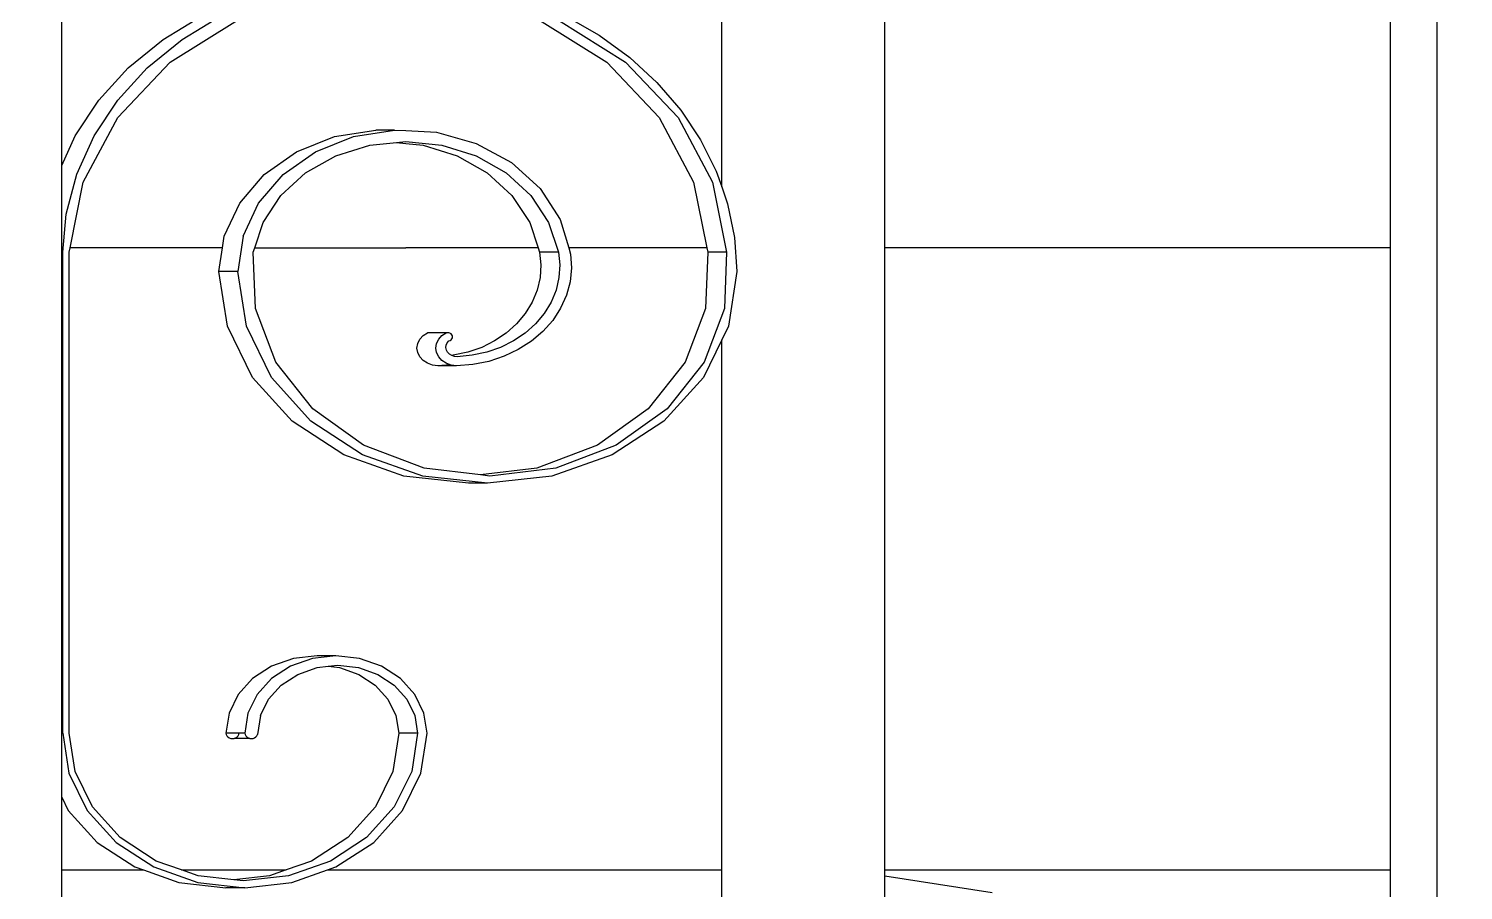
# Model space of a CAD drawing. Header units: millimetres. Extents: x 173236 to 801264, y -94969 to 615039.
# Drawn here: x 550487.4 to 550756.3, y -2061.1 to -1899.7 of the extents above; entities that cross this region are included whole.
import ezdxf

# ---------------------------------------------------------------- set-up
doc = ezdxf.new("R2010")
doc.units = ezdxf.units.MM
doc.header["$MEASUREMENT"] = 0
doc.header["$PDMODE"] = 2
for name, color, linetype in [('VOX-A-ANNO-DIMS', 160, 'Continuous'), ('VOX-A-STAIRS-STEPS', 140, 'Continuous'), ('VOX-A-WALL-PATT', 233, 'Continuous')]:
    doc.layers.add(name, color=color, linetype=linetype)
doc.styles.add('1.5 mm Rotis Annotative', font='', dxfattribs={"height": 1.5})
doc.styles.get('1.5 mm Rotis Annotative').set_extended_font_data('Rotis Sans Serif')
doc.dimstyles.new('1.5 mm Rotis Annotative', dxfattribs={"dimtxt": 1.5, "dimasz": 1, "dimexe": 1.5, "dimexo": 0, "dimgap": 1, "dimtad": 1, "dimdec": 0, "dimrnd": 5, "dimzin": 0, "dimdsep": 46, "dimtxsty": '1.5 mm Rotis Annotative', "dimblk": 'ARCHTICK', "dimcen": 0.09, "dimdle": 1, "dimadec": 0, "dimazin": 0, "dimtfac": 1, "dimtdec": 0, "dimtofl": 0, "dimtmove": 1, "dimatfit": 3, "dimfxl": 2, "dimfxlon": 1, "dimtolj": 1, "dimtzin": 0, "dimarcsym": 0})

# ---------------------------------------------------------------- blocks, each defined once
blk = doc.blocks.new('SS')
at = {"layer": 'VOX-A-WALL-PATT'}
for p, q in [((291751.09, -971.74), (291751.09, -664.57)), ((291759.62, -732.92), (291759.62, -688.4)), ((291852.14, -732.92), (291852.14, -688.4)), ((291881.99, -721.72), (291881.99, -688.4)), ((292002.75, -717.83), (292002.75, -688.4)), ((291911.87, -691.25), (291899.57, -698.97)), ((291915.33, -691.25), (291903.03, -698.97)), ((291910.49, -690.51), (291904.4, -694)), ((291982.92, -698.97), (291970.62, -691.25)), ((291980.74, -694.77), (291973.55, -690.42)), ((291984.2, -694.77), (291977.01, -690.42)), ((291904.4, -694), (291898.82, -698.07)), ((291987.11, -699.97), (291980.74, -694.77)), ((291990.57, -699.97), (291984.2, -694.77)), ((291898.82, -698.07), (291893.83, -702.65)), ((291899.57, -698.97), (291889.96, -709.07)), ((291903.03, -698.97), (291893.42, -709.07)), ((291992.52, -709.07), (291982.92, -698.97)), ((291992.52, -705.9), (291987.11, -699.97)), ((291995.98, -705.9), (291990.57, -699.97)), ((291893.83, -702.65), (291889.49, -707.69)), ((291996.85, -712.43), (291992.52, -705.9)), ((292000.31, -712.43), (291995.98, -705.9)), ((291889.49, -707.69), (291885.86, -713.12)), ((291889.96, -709.07), (291883.67, -720.91)), ((291893.42, -709.07), (291887.13, -720.91)), ((291941.84, -711.35), (291939.82, -711.46)), ((291949.37, -712.56), (291941.84, -711.35)), ((291941.84, -711.35), (291945.3, -711.35)), ((291952.84, -712.56), (291945.3, -711.35)), ((291998.82, -720.91), (291992.52, -709.07)), ((291885.86, -713.12), (291882.98, -718.86)), ((291926.91, -713.79), (291920.44, -717.28)), ((291934.19, -711.77), (291926.91, -713.79)), ((291939.78, -713.46), (291933.18, -714.12)), ((291939.82, -711.46), (291934.19, -711.77)), ((291939.82, -713.8), (291936.64, -714.12)), ((291941.51, -713.63), (291939.78, -713.46)), ((291941.51, -713.63), (291939.82, -713.8)), ((291946.39, -714.12), (291941.51, -713.63)), ((291956.31, -715.33), (291949.37, -712.56)), ((291959.78, -715.33), (291952.84, -712.56)), ((292000.01, -719.43), (291996.85, -712.43)), ((292002.75, -717.83), (292000.31, -712.43)), ((291926.95, -716.08), (291921.42, -719.21)), ((291930.41, -716.08), (291924.88, -719.21)), ((291933.18, -714.12), (291926.95, -716.08)), ((291936.64, -714.12), (291930.41, -716.08)), ((291952.62, -716.08), (291946.39, -714.12)), ((291958.15, -719.21), (291952.62, -716.08)), ((291962.22, -719.47), (291956.31, -715.33)), ((291965.69, -719.47), (291959.78, -715.33)), ((291882.98, -718.86), (291881.99, -721.72)), ((291920.44, -717.28), (291915.21, -722.03)), ((291921.42, -719.21), (291916.91, -723.35)), ((291924.88, -719.21), (291920.37, -723.35)), ((291962.66, -723.35), (291958.15, -719.21)), ((292002.75, -733.71), (292002.75, -717.83)), ((291881.99, -721.72), (291880.9, -724.85)), ((291883.67, -720.91), (291881.09, -733.71)), ((291887.13, -720.91), (291884.71, -732.92)), ((291966.73, -724.73), (291962.22, -719.47)), ((291970.19, -724.73), (291965.69, -719.47)), ((292001.23, -732.92), (291998.82, -720.91)), ((292001.94, -726.75), (292000.01, -719.43)), ((291915.21, -722.03), (291911.53, -727.74)), ((291916.91, -723.35), (291913.66, -728.28)), ((291920.37, -723.35), (291917.12, -728.28)), ((291965.91, -728.28), (291962.66, -723.35)), ((291880.9, -724.85), (291879.64, -731)), ((291969.56, -730.77), (291966.73, -724.73)), ((291973.02, -730.77), (291970.19, -724.73)), ((292002.54, -733.71), (292001.94, -726.75)), ((291911.53, -727.74), (291909.98, -732.92)), ((291913.66, -728.28), (291911.86, -733.71)), ((291917.12, -728.28), (291915.58, -732.92)), ((291967.45, -732.92), (291965.91, -728.28)), ((291879.64, -731), (291879.22, -737.23)), ((291969.56, -730.77), (291970.52, -737.23)), ((291973.34, -732.92), (291973.02, -730.77)), ((291759.62, -732.92), (291852.14, -732.92)), ((291759.62, -846.69), (291759.62, -732.92)), ((291852.14, -846.69), (291852.14, -732.92)), ((291881.09, -733.71), (291881.48, -744.01)), ((291881.09, -733.71), (291884.55, -733.71)), ((291884.71, -732.92), (291884.55, -733.71)), ((291884.55, -733.71), (291884.94, -744.01)), ((291884.71, -732.92), (291909.98, -732.92)), ((291909.64, -734.04), (291909.48, -736.58)), ((291909.98, -732.92), (291909.64, -734.04)), ((291911.86, -733.71), (291911.62, -736.02)), ((291911.86, -733.71), (291915.32, -733.71)), ((291915.32, -733.71), (291915.08, -736.02)), ((291915.58, -732.92), (291915.32, -733.71)), ((291915.58, -732.92), (291939.82, -732.92)), ((291967.45, -732.92), (291939.82, -732.92)), ((291967.32, -744.01), (291967.71, -733.71)), ((291967.71, -733.71), (291967.45, -732.92)), ((291973.34, -732.92), (292001.23, -732.92)), ((291973.98, -737.23), (291973.34, -732.92)), ((292001.39, -733.71), (292001.23, -732.92)), ((292001.39, -821.65), (292001.39, -733.71)), ((292002.58, -734.23), (292002.54, -733.71)), ((292002.54, -733.71), (292002.75, -733.71)), ((292002.58, -734.23), (292002.75, -734.23)), ((292002.58, -821.65), (292002.58, -734.23)), ((292002.75, -734.23), (292002.75, -733.71)), ((292002.75, -821.65), (292002.75, -734.23)), ((291879.22, -737.23), (291880.77, -747.25)), ((291909.48, -736.58), (291909.74, -739.1)), ((291911.62, -736.02), (291911.77, -738.35)), ((291915.08, -736.02), (291915.23, -738.35)), ((291968.96, -747.25), (291970.52, -737.23)), ((291970.52, -737.23), (291973.98, -737.23)), ((291972.42, -747.25), (291973.98, -737.23)), ((291909.74, -739.1), (291910.41, -741.57)), ((291911.77, -738.35), (291912.3, -740.63)), ((291915.23, -738.35), (291915.76, -740.63)), ((291910.41, -741.57), (291911.47, -743.94)), ((291912.3, -740.63), (291913.21, -742.83)), ((291913.21, -742.83), (291914.47, -744.89)), ((291915.76, -740.63), (291916.67, -742.83)), ((291916.67, -742.83), (291917.93, -744.89)), ((291881.48, -744.01), (291885.21, -753.81)), ((291884.94, -744.01), (291888.67, -753.81)), ((291911.47, -743.94), (291912.92, -746.16)), ((291914.47, -744.89), (291916.05, -746.79)), ((291917.93, -744.89), (291919.51, -746.79)), ((291963.59, -753.81), (291967.32, -744.01)), ((291880.77, -747.25), (291881.99, -749.74)), ((291912.92, -746.16), (291914.71, -748.19)), ((291916.05, -746.79), (291917.94, -748.48)), ((291919.51, -746.79), (291921.4, -748.48)), ((291964.4, -756.59), (291968.96, -747.25)), ((291967.86, -756.59), (291972.42, -747.25)), ((291881.99, -749.74), (291885.33, -756.59)), ((291881.99, -846.69), (291881.99, -749.74)), ((291914.71, -748.19), (291916.82, -749.98)), ((291916.82, -749.98), (291919.21, -751.51)), ((291917.94, -748.48), (291920.09, -749.93)), ((291920.09, -749.93), (291922.45, -751.1)), ((291921.4, -748.48), (291923.55, -749.93)), ((291923.55, -749.93), (291925.91, -751.1)), ((291931.25, -749.17), (291931.28, -748.98)), ((291931.28, -749.37), (291931.25, -749.17)), ((291931.28, -748.98), (291931.37, -748.79)), ((291931.36, -749.56), (291931.28, -749.37)), ((291931.5, -749.72), (291931.36, -749.56)), ((291931.37, -748.79), (291931.52, -748.63)), ((291931.69, -749.84), (291931.5, -749.72)), ((291931.52, -748.63), (291931.71, -748.51)), ((291931.91, -749.92), (291931.69, -749.84)), ((291931.71, -748.51), (291931.93, -748.44)), ((291932.22, -750.28), (291931.91, -749.92)), ((291931.93, -748.44), (291932.16, -748.42)), ((291932.16, -748.42), (291932.39, -748.44)), ((291932.4, -750.7), (291932.22, -750.28)), ((291933.18, -748.96), (291932.39, -748.44)), ((291932.39, -748.44), (291935.39, -748.44)), ((291932.46, -751.15), (291932.4, -750.7)), ((291933.78, -749.62), (291933.18, -748.96)), ((291934.16, -750.4), (291933.78, -749.62)), ((291934.29, -751.23), (291934.16, -750.4)), ((291935.39, -748.44), (291935.62, -748.42)), ((291935.62, -748.42), (291935.85, -748.44)), ((291936.64, -748.96), (291935.85, -748.44)), ((291937.24, -749.62), (291936.64, -748.96)), ((291937.62, -750.4), (291937.24, -749.62)), ((291937.75, -751.23), (291937.62, -750.4)), ((291919.21, -751.51), (291921.82, -752.74)), ((291921.82, -752.74), (291924.61, -753.66)), ((291922.45, -751.1), (291924.99, -751.99)), ((291924.99, -751.99), (291927.64, -752.56)), ((291925.91, -751.1), (291928.45, -751.99)), ((291927.64, -752.56), (291930.37, -752.81)), ((291928.45, -751.99), (291931.11, -752.56)), ((291930.37, -752.81), (291930.9, -752.77)), ((291930.9, -752.77), (291931.39, -752.61)), ((291931.11, -752.56), (291931.39, -752.61)), ((291931.39, -752.61), (291931.82, -752.35)), ((291931.82, -752.35), (291932.15, -752)), ((291932.15, -752), (291932.37, -751.59)), ((291932.37, -751.59), (291932.46, -751.15)), ((291933.18, -753.51), (291933.78, -752.85)), ((291933.78, -752.85), (291934.16, -752.07)), ((291934.16, -752.07), (291934.29, -751.23)), ((291936.64, -753.51), (291937.24, -752.85)), ((291937.24, -752.85), (291937.62, -752.07)), ((291937.62, -752.07), (291937.75, -751.23)), ((291885.21, -753.81), (291891.98, -762.37)), ((291888.67, -753.81), (291895.45, -762.37)), ((291924.61, -753.66), (291927.52, -754.23)), ((291927.52, -754.23), (291930.49, -754.46)), ((291930.49, -754.46), (291931.48, -754.35)), ((291930.49, -754.46), (291933.96, -754.46)), ((291931.48, -754.35), (291931.66, -754.28)), ((291931.66, -754.28), (291932.39, -754.02)), ((291931.66, -754.28), (291933.96, -754.46)), ((291932.39, -754.02), (291933.18, -753.51)), ((291933.96, -754.46), (291934.94, -754.35)), ((291934.94, -754.35), (291935.85, -754.02)), ((291935.85, -754.02), (291936.64, -753.51)), ((291956.82, -762.37), (291963.59, -753.81)), ((291885.33, -756.59), (291892.59, -764.61)), ((291957.15, -764.61), (291964.4, -756.59)), ((291960.61, -764.61), (291967.86, -756.59)), ((291891.98, -762.37), (291901.28, -769)), ((291895.45, -762.37), (291904.74, -769)), ((291947.52, -769), (291956.82, -762.37)), ((291892.59, -764.61), (291902.04, -770.77)), ((291947.69, -770.77), (291957.15, -764.61)), ((291951.16, -770.77), (291960.61, -764.61)), ((291901.28, -769), (291912.37, -773.2)), ((291904.74, -769), (291915.83, -773.2)), ((291936.43, -773.2), (291947.52, -769)), ((291902.04, -770.77), (291913.05, -774.64)), ((291936.68, -774.64), (291947.69, -770.77)), ((291940.15, -774.64), (291951.16, -770.77)), ((291912.37, -773.2), (291924.4, -774.64)), ((291915.83, -773.2), (291926.13, -774.43)), ((291926.13, -774.43), (291936.43, -773.2)), ((291913.05, -774.64), (291924.87, -775.96)), ((291924.4, -774.64), (291926.13, -774.43)), ((291924.87, -775.96), (291936.68, -774.64)), ((291924.87, -775.96), (291928.33, -775.96)), ((291928.33, -775.96), (291940.15, -774.64)), ((291944.24, -809.4), (291948.26, -807.99)), ((291948.26, -807.99), (291952.58, -807.51)), ((291952.58, -807.51), (291956.89, -807.99)), ((291952.58, -807.51), (291956.04, -807.51)), ((291956.04, -807.51), (291960.35, -807.99)), ((291956.89, -807.99), (291960.91, -809.4)), ((291960.35, -807.99), (291964.37, -809.4)), ((291940.79, -811.65), (291944.24, -809.4)), ((291944.94, -810.91), (291941.92, -812.88)), ((291948.47, -809.67), (291944.94, -810.91)), ((291948.41, -810.91), (291945.38, -812.88)), ((291951.93, -809.67), (291948.41, -810.91)), ((291952.25, -809.25), (291948.47, -809.67)), ((291953.98, -809.44), (291951.93, -809.67)), ((291953.98, -809.44), (291952.25, -809.25)), ((291956.03, -809.67), (291953.98, -809.44)), ((291959.56, -810.91), (291956.03, -809.67)), ((291962.59, -812.88), (291959.56, -810.91)), ((291960.91, -809.4), (291964.36, -811.65)), ((291964.37, -809.4), (291967.83, -811.65)), ((291938.14, -814.58), (291940.79, -811.65)), ((291941.92, -812.88), (291939.59, -815.45)), ((291945.38, -812.88), (291943.06, -815.45)), ((291964.91, -815.45), (291962.59, -812.88)), ((291964.36, -811.65), (291967.01, -814.58)), ((291967.83, -811.65), (291970.47, -814.58)), ((291936.48, -817.99), (291938.14, -814.58)), ((291939.59, -815.45), (291938.13, -818.44)), ((291943.06, -815.45), (291941.6, -818.44)), ((291966.37, -818.44), (291964.91, -815.45)), ((291967.01, -814.58), (291968.68, -817.99)), ((291970.47, -814.58), (291972.14, -817.99)), ((291935.91, -821.65), (291936.48, -817.99)), ((291938.13, -818.44), (291937.64, -821.65)), ((291941.6, -818.44), (291941.1, -821.65)), ((291966.37, -818.44), (291966.91, -821.91)), ((291968.68, -817.99), (291969.25, -821.65)), ((291972.14, -817.99), (291972.71, -821.65)), ((291937.05, -828.97), (291935.91, -821.65)), ((291937.64, -821.65), (291941.1, -821.65)), ((291937.64, -821.65), (291938.72, -828.65)), ((291941.1, -821.65), (291942.18, -828.65)), ((291969.25, -821.65), (291969.21, -821.91)), ((291969.25, -821.65), (291970.33, -821.65)), ((291970.37, -821.91), (291970.33, -821.65)), ((291970.33, -821.65), (291972.71, -821.65)), ((291972.71, -821.65), (291972.67, -821.91)), ((292000.31, -828.65), (292001.39, -821.65)), ((292002.58, -821.65), (292001.45, -828.97)), ((292002.58, -821.65), (292002.75, -821.65)), ((292002.75, -833.39), (292002.75, -821.65)), ((291967.03, -822.15), (291966.91, -821.91)), ((291967.22, -822.36), (291967.03, -822.15)), ((291967.46, -822.52), (291967.22, -822.36)), ((291967.75, -822.62), (291967.46, -822.52)), ((291968.06, -822.66), (291967.75, -822.62)), ((291968.36, -822.62), (291968.06, -822.66)), ((291968.65, -822.52), (291968.36, -822.62)), ((291968.36, -822.62), (291971.21, -822.62)), ((291968.9, -822.36), (291968.65, -822.52)), ((291969.09, -822.15), (291968.9, -822.36)), ((291969.21, -821.91), (291969.09, -822.15)), ((291970.49, -822.15), (291970.37, -821.91)), ((291970.68, -822.36), (291970.49, -822.15)), ((291970.92, -822.52), (291970.68, -822.36)), ((291971.52, -822.66), (291971.21, -822.62)), ((291971.83, -822.62), (291971.52, -822.66)), ((291972.11, -822.52), (291971.83, -822.62)), ((291972.36, -822.36), (291972.11, -822.52)), ((291972.55, -822.15), (291972.36, -822.36)), ((291972.67, -821.91), (291972.55, -822.15)), ((291940.38, -835.79), (291937.05, -828.97)), ((291938.72, -828.65), (291941.91, -835.17)), ((291942.18, -828.65), (291945.37, -835.17)), ((291997.12, -835.17), (292000.31, -828.65)), ((292001.45, -828.97), (291998.12, -835.79)), ((292002.75, -833.39), (292001.58, -835.79)), ((292002.75, -846.69), (292002.75, -833.39)), ((291945.67, -841.65), (291940.38, -835.79)), ((291941.91, -835.17), (291946.97, -840.77)), ((291945.37, -835.17), (291950.43, -840.77)), ((291992.06, -840.77), (291997.12, -835.17)), ((291998.12, -835.79), (291992.82, -841.65)), ((292001.58, -835.79), (291996.28, -841.65)), ((291952.58, -846.14), (291945.67, -841.65)), ((291946.97, -840.77), (291953.58, -845.07)), ((291950.43, -840.77), (291957.04, -845.07)), ((291985.45, -845.07), (291992.06, -840.77)), ((291992.82, -841.65), (291985.91, -846.14)), ((291996.28, -841.65), (291989.38, -846.14)), ((291953.58, -845.07), (291961.26, -847.77)), ((291957.04, -845.07), (291961.66, -846.69)), ((291980.83, -846.69), (291985.45, -845.07)), ((291852.14, -846.69), (291759.62, -846.69)), ((291759.62, -891.21), (291759.62, -846.69)), ((291832.48, -850.89), (291852.14, -847.83)), ((291852.14, -847.83), (291852.14, -846.69)), ((291852.14, -856.28), (291852.14, -847.83)), ((291954.15, -846.69), (291881.99, -846.69)), ((291881.99, -891.21), (291881.99, -846.69)), ((291954.15, -846.69), (291952.58, -846.14)), ((291960.62, -848.97), (291954.15, -846.69)), ((291961.26, -847.77), (291969.51, -848.69)), ((291980.83, -846.69), (291961.66, -846.69)), ((291961.66, -846.69), (291964.72, -847.77)), ((291964.72, -847.77), (291971.24, -848.5)), ((291971.24, -848.5), (291977.76, -847.77)), ((291977.76, -847.77), (291980.83, -846.69)), ((291985.91, -846.14), (291977.87, -848.97)), ((291987.8, -846.69), (291981.34, -848.97)), ((291989.38, -846.14), (291987.8, -846.69)), ((292002.75, -846.69), (291987.8, -846.69)), ((292002.75, -891.21), (292002.75, -846.69)), ((291969.25, -849.93), (291960.62, -848.97)), ((291977.87, -848.97), (291969.25, -849.93)), ((291969.25, -849.93), (291972.71, -849.93)), ((291969.51, -848.69), (291971.24, -848.5)), ((291981.34, -848.97), (291972.71, -849.93))]:
    blk.add_line(p, q, dxfattribs=at)
blk = doc.blocks.new('_ArchTick')
at = {"color": 0, "linetype": 'ByBlock', "const_width": 0.15}
blk.add_lwpolyline([(-0.5, -0.5), (0.5, 0.5)], dxfattribs=at)
blk = doc.blocks.new('*D661')
at = {"layer": 'Defpoints', "color": 0, "transparency": 16777216}
for p in [(537437.71, -1723.82), (553695.97, -1723.82), (547999.44, -4473.82)]:
    blk.add_point(p, dxfattribs=at)
at = {"layer": 'VOX-A-ANNO-DIMS', "color": 0, "lineweight": -2, "transparency": 16777216}
for p, q in [((537437.71, -4573.82), (537437.71, -1623.82)), ((537637.71, -1723.82), (537287.71, -1723.82)), ((537637.71, -4473.82), (537287.71, -4473.82))]:
    blk.add_line(p, q, dxfattribs=at)
at = {"layer": 'VOX-A-ANNO-DIMS', "color": 0, "lineweight": -2, "transparency": 16777216, "xscale": 100, "yscale": 100, "zscale": 100}
for p, rotation in [((537437.71, -1723.82), 90), ((537437.71, -4473.82), 270)]:
    blk.add_blockref('_ArchTick', p, dxfattribs=dict(at, rotation=rotation))
at = {"layer": 'VOX-A-ANNO-DIMS', "color": 0, "transparency": 16777216, "insert": (537261.51, -3098.82), "char_height": 150, "attachment_point": 5, "rotation": 90, "style": '1.5 mm Rotis Annotative'}
blk.add_mtext('\\A1;2750', dxfattribs=at)
blk = doc.blocks.new('*D665')
at = {"layer": 'Defpoints', "color": 0, "transparency": 16777216}
for p in [(641539.18, 61543.32), (642299.94, 61543.32), (642299.94, 61417.89), (536630.73, -523.82), (560469.09, -523.82), (547516.89, -20473.82)]:
    blk.add_point(p, dxfattribs=at)
at = {"layer": 'VOX-A-ANNO-DIMS', "color": 0, "lineweight": -2, "transparency": 16777216}
for p, q in [((641539.18, 61543.32), (641539.18, 61267.89)), ((642299.94, 61543.32), (642299.94, 61267.89)), ((641439.18, 61417.89), (642399.94, 61417.89)), ((536630.73, -20573.82), (536630.73, -423.82)), ((536830.73, -523.82), (536480.73, -523.82)), ((536830.73, -20473.82), (536480.73, -20473.82))]:
    blk.add_line(p, q, dxfattribs=at)
at = {"layer": 'VOX-A-ANNO-DIMS', "color": 0, "lineweight": -2, "transparency": 16777216, "xscale": 100, "yscale": 100, "zscale": 100}
for p, rotation in [((641539.18, 61417.89), 180), ((536630.73, -523.82), 90), ((536630.73, -20473.82), 270)]:
    blk.add_blockref('_ArchTick', p, dxfattribs=dict(at, rotation=rotation))
blk.add_blockref('_ArchTick', (642299.94, 61417.89), dxfattribs=at)
at = {"layer": 'VOX-A-ANNO-DIMS', "color": 0, "transparency": 16777216, "insert": (641919.56, 61594.09), "char_height": 150, "attachment_point": 5, "style": '1.5 mm Rotis Annotative'}
blk.add_mtext('\\A1;760', dxfattribs=at)
at = {"layer": 'VOX-A-ANNO-DIMS', "color": 0, "transparency": 16777216, "insert": (536454.54, -10498.82), "char_height": 150, "attachment_point": 5, "rotation": 90, "style": '1.5 mm Rotis Annotative'}
blk.add_mtext('\\A1;19950', dxfattribs=at)

msp = doc.modelspace()

# ---------------------------------------------------------------- block references
at = {"layer": 'VOX-A-STAIRS-STEPS', "xscale": -1.024232788984593, "yscale": 1.024232788984593, "zscale": 1.024232788984593}
msp.add_blockref('SS', (849572.41, -1190.1), dxfattribs=at)

# ---------------------------------------------------------------- dimensions: what is measured, and where the dimension line sits
at = {"layer": 'VOX-A-ANNO-DIMS'}
for base, p1, p2, picture, middle in [((536630.73, -523.82), (547516.89, -20473.82), (560469.09, -523.82), '*D665', (536454.54, -10498.82)), ((537437.71, -1723.82), (547999.44, -4473.82), (553695.97, -1723.82), '*D661', (537261.51, -3098.82))]:
    dim = msp.add_linear_dim(base=base, p1=p1, p2=p2, angle=270, dimstyle='1.5 mm Rotis Annotative', dxfattribs=at)
    dim.commit()
    dim.dimension.update_dxf_attribs({"geometry": picture, "text_midpoint": middle})

doc.saveas('drawing.dxf')
